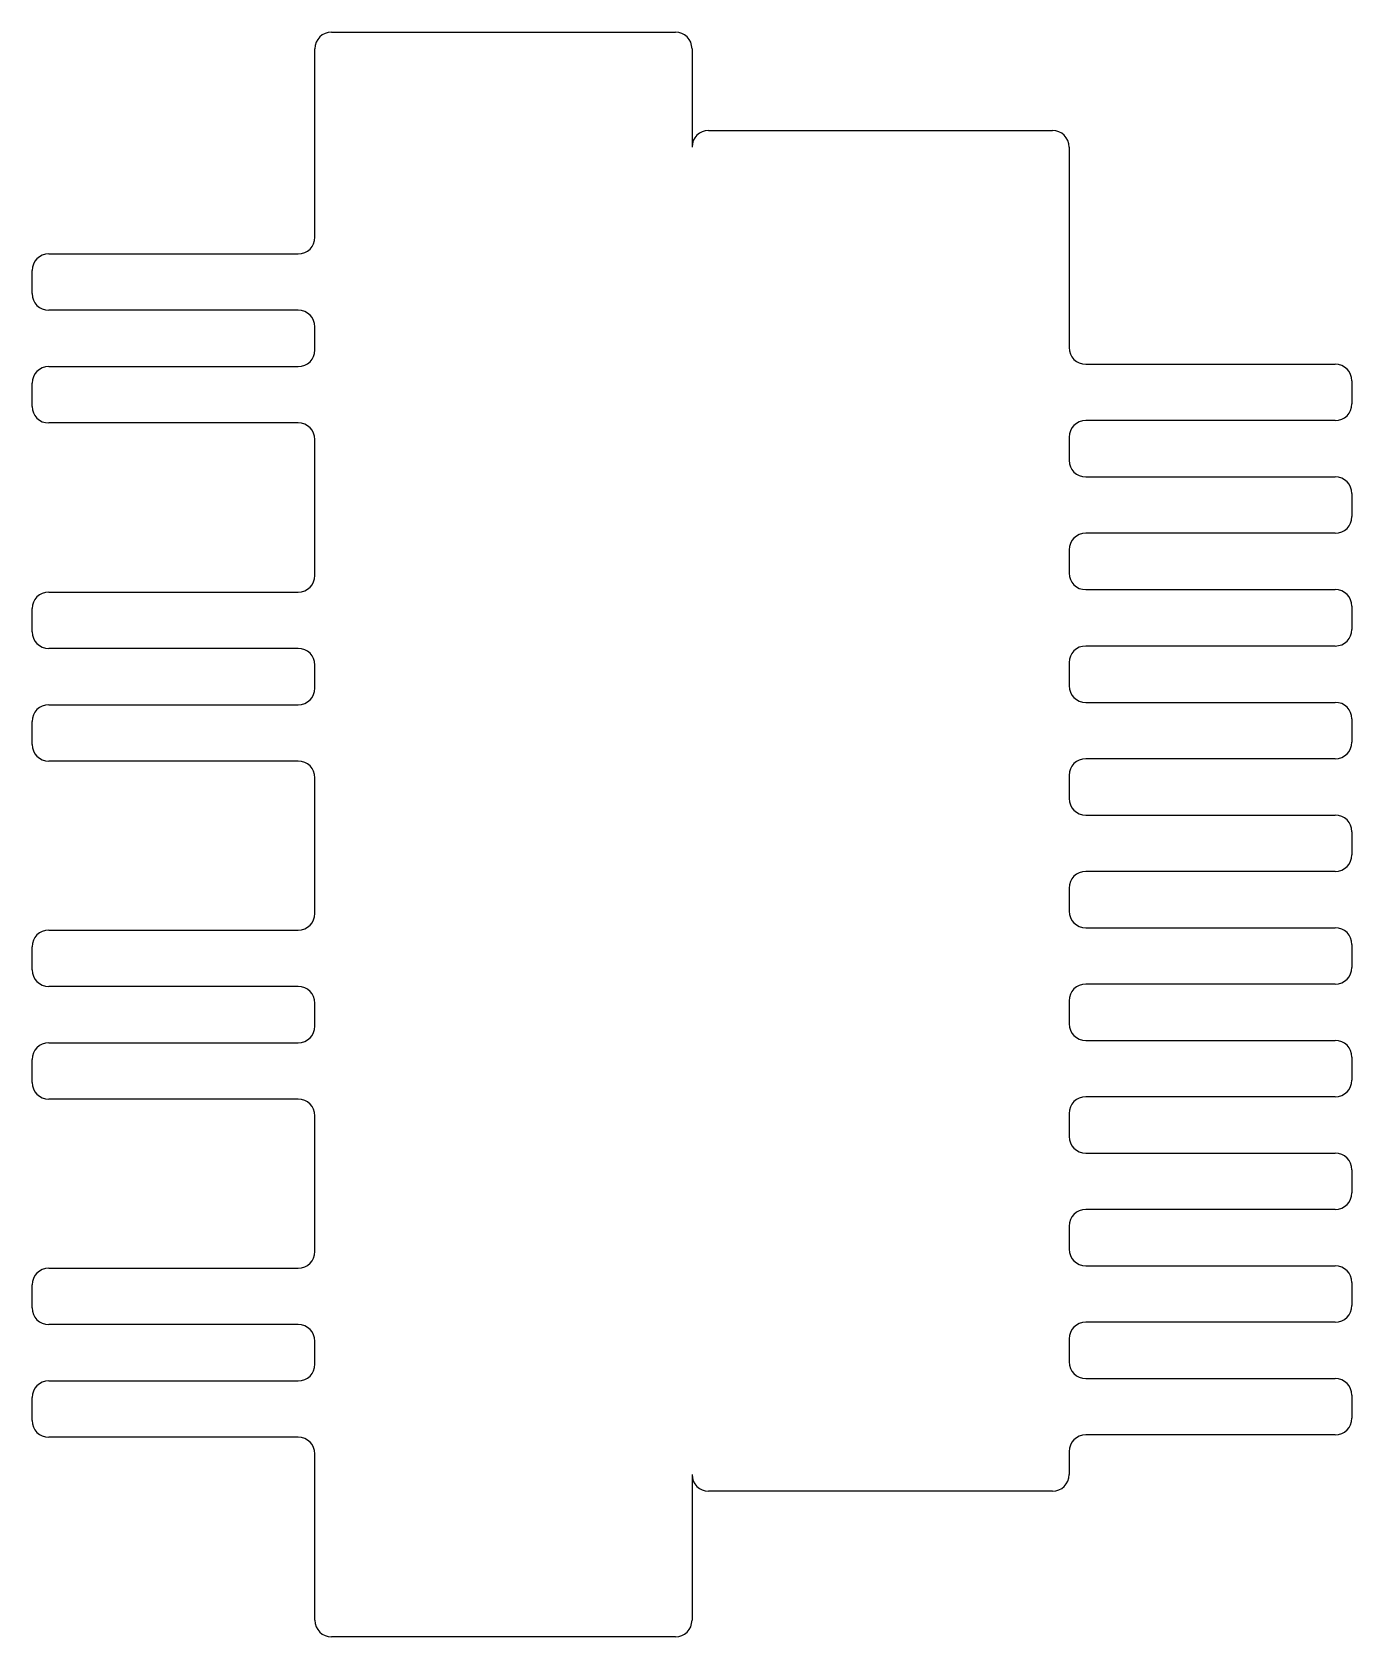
# Model space of a CAD drawing. Header units: millimetres. Extents: x -12.8 to 46.8, y -72.3 to 0.
import ezdxf

# ---------------------------------------------------------------- set-up
doc = ezdxf.new("R2010")
doc.units = ezdxf.units.MM

msp = doc.modelspace()

# ---------------------------------------------------------------- linework, layer by layer
at = {"color": 7, "linetype": 'Continuous', "lineweight": 25}
for p, q in [((0.75, 0), (16.25, 0)), ((0, -9.25), (0, -0.75)), ((17, -0.75), (17, -5.183)), ((17.75, -4.433), (33.25, -4.433)), ((34, -5.183), (34, -14.223)), ((-12, -10), (-0.75, -10)), ((-12.75, -11.79), (-12.75, -10.75)), ((-0.75, -12.54), (-12, -12.54)), ((0, -14.33), (0, -13.29)), ((-12, -15.08), (-0.75, -15.08)), ((34.75, -14.973), (46, -14.973)), ((-12.75, -16.87), (-12.75, -15.83)), ((46.75, -15.723), (46.75, -16.763)), ((-0.75, -17.62), (-12, -17.62)), ((46, -17.513), (34.75, -17.513)), ((0, -24.49), (0, -18.37)), ((34, -18.263), (34, -19.303)), ((34.75, -20.053), (46, -20.053)), ((46.75, -20.803), (46.75, -21.843)), ((46, -22.593), (34.75, -22.593)), ((34, -23.343), (34, -24.383)), ((-12, -25.24), (-0.75, -25.24)), ((34.75, -25.133), (46, -25.133)), ((-12.75, -27.03), (-12.75, -25.99)), ((46.75, -25.883), (46.75, -26.923)), ((-0.75, -27.78), (-12, -27.78)), ((46, -27.673), (34.75, -27.673)), ((0, -29.57), (0, -28.53)), ((34, -28.423), (34, -29.463)), ((-12, -30.32), (-0.75, -30.32)), ((34.75, -30.213), (46, -30.213)), ((-12.75, -32.11), (-12.75, -31.07)), ((46.75, -30.963), (46.75, -32.003)), ((-0.75, -32.86), (-12, -32.86)), ((46, -32.753), (34.75, -32.753)), ((0, -39.73), (0, -33.61)), ((34, -33.503), (34, -34.543)), ((34.75, -35.293), (46, -35.293)), ((46.75, -36.043), (46.75, -37.083)), ((46, -37.833), (34.75, -37.833)), ((34, -38.583), (34, -39.623)), ((-12, -40.48), (-0.75, -40.48)), ((34.75, -40.373), (46, -40.373)), ((-12.75, -42.27), (-12.75, -41.23)), ((46.75, -41.123), (46.75, -42.163)), ((-0.75, -43.02), (-12, -43.02)), ((46, -42.913), (34.75, -42.913)), ((0, -44.81), (0, -43.77)), ((34, -43.663), (34, -44.703)), ((-12, -45.56), (-0.75, -45.56)), ((34.75, -45.453), (46, -45.453)), ((46.75, -46.203), (46.75, -47.243)), ((-12.75, -47.35), (-12.75, -46.31)), ((-0.75, -48.1), (-12, -48.1)), ((46, -47.993), (34.75, -47.993)), ((0, -54.97), (0, -48.85)), ((34, -48.743), (34, -49.783)), ((34.75, -50.533), (46, -50.533)), ((46.75, -51.283), (46.75, -52.323)), ((46, -53.073), (34.75, -53.073)), ((34, -53.823), (34, -54.863)), ((34.75, -55.613), (46, -55.613)), ((-12, -55.72), (-0.75, -55.72)), ((46.75, -56.363), (46.75, -57.403)), ((-12.75, -57.51), (-12.75, -56.47)), ((-0.75, -58.26), (-12, -58.26)), ((46, -58.153), (34.75, -58.153)), ((0, -60.05), (0, -59.01)), ((34, -58.903), (34, -59.943)), ((34.75, -60.693), (46, -60.693)), ((-12, -60.8), (-0.75, -60.8)), ((46.75, -61.443), (46.75, -62.483)), ((-12.75, -62.59), (-12.75, -61.55)), ((-0.75, -63.34), (-12, -63.34)), ((46, -63.233), (34.75, -63.233)), ((0, -71.59), (0, -64.09)), ((34, -63.983), (34, -65.023)), ((17, -65.023), (17, -71.59)), ((33.25, -65.773), (17.75, -65.773)), ((16.25, -72.34), (0.75, -72.34))]:
    msp.add_line(p, q, dxfattribs=at)
for centre, start, end in [((16.25, -0.75), 0, 90), ((0.75, -0.75), 90, 180), ((17.75, -5.183), 90, 180), ((33.25, -5.183), 0, 90), ((-0.75, -9.25), 270, 0), ((-12, -10.75), 90, 180), ((-12, -11.79), 180, 270), ((-0.75, -13.29), 0, 90), ((-0.75, -14.33), 270, 0), ((34.75, -14.223), 180, 270), ((-12, -15.83), 90, 180), ((46, -15.723), 0, 90), ((-12, -16.87), 180, 270), ((46, -16.763), 270, 0), ((-0.75, -18.37), 0, 90), ((34.75, -18.263), 90, 180), ((34.75, -19.303), 180, 270), ((46, -20.803), 0, 90), ((46, -21.843), 270, 0), ((34.75, -23.343), 90, 180), ((-0.75, -24.49), 270, 0), ((34.75, -24.383), 180, 270), ((-12, -25.99), 90, 180), ((46, -25.883), 0, 90), ((-12, -27.03), 180, 270), ((46, -26.923), 270, 0), ((-0.75, -28.53), 0, 90), ((34.75, -28.423), 90, 180), ((-0.75, -29.57), 270, 0), ((34.75, -29.463), 180, 270), ((-12, -31.07), 90, 180), ((46, -30.963), 0, 90), ((-12, -32.11), 180, 270), ((46, -32.003), 270, 360), ((-0.75, -33.61), 0, 90), ((34.75, -33.503), 90, 180), ((34.75, -34.543), 180, 270), ((46, -36.043), 0, 90), ((46, -37.083), 270, 0), ((34.75, -38.583), 90, 180), ((-0.75, -39.73), 270, 0), ((34.75, -39.623), 180, 270), ((-12, -41.23), 90, 180), ((46, -41.123), 0, 90), ((-12, -42.27), 180, 270), ((46, -42.163), 270, 0), ((-0.75, -43.77), 0, 90), ((34.75, -43.663), 90, 180), ((-0.75, -44.81), 270, 0), ((34.75, -44.703), 180, 270), ((-12, -46.31), 90, 180), ((46, -46.203), 0, 90), ((-12, -47.35), 180, 270), ((46, -47.243), 270, 0), ((-0.75, -48.85), 0, 90), ((34.75, -48.743), 90, 180), ((34.75, -49.783), 180, 270), ((46, -51.283), 0, 90), ((46, -52.323), 270, 360), ((34.75, -53.823), 90, 180), ((-0.75, -54.97), 270, 0), ((34.75, -54.863), 180, 270), ((46, -56.363), 0, 90), ((-12, -56.47), 90, 180), ((-12, -57.51), 180, 270), ((46, -57.403), 270, 0), ((-0.75, -59.01), 0, 90), ((34.75, -58.903), 90, 180), ((34.75, -59.943), 180, 270), ((-0.75, -60.05), 270, 0), ((46, -61.443), 0, 90), ((-12, -61.55), 90, 180), ((-12, -62.59), 180, 270), ((46, -62.483), 270, 0), ((-0.75, -64.09), 0, 90), ((34.75, -63.983), 90, 180), ((17.75, -65.023), 180, 270), ((33.25, -65.023), 270, 0), ((0.75, -71.59), 180, 270), ((16.25, -71.59), 270, 0)]:
    msp.add_arc(centre, 0.75, start, end, dxfattribs=at)

doc.saveas('drawing.dxf')
